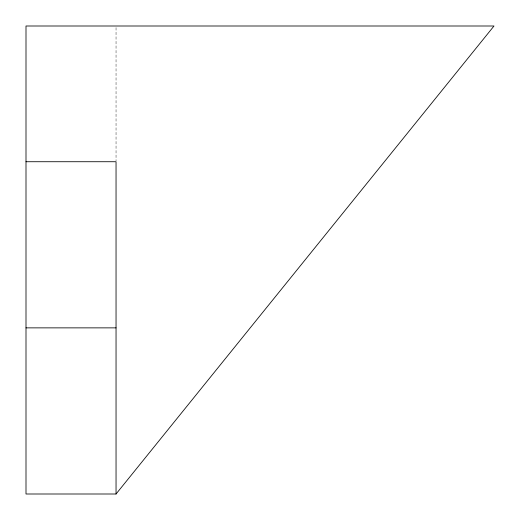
<?xml version="1.0" encoding="UTF-8"?>
<svg xmlns="http://www.w3.org/2000/svg" width="520" height="520" viewBox="0 0 520 520"><rect width="100%" height="100%" fill="white"/><g stroke="black" fill="none" stroke-linecap="round" stroke-linejoin="round"><path stroke-width="0.39" stroke-dasharray="2.6 1.95" d="M116.044 27.625L116.044 160.875"/><path stroke-width="0.78" d="M116.044 494L494 26L26 26L26 494L116.044 494L116.044 161.727L26 161.727M26 327.867L116.044 327.867"/></g></svg>
